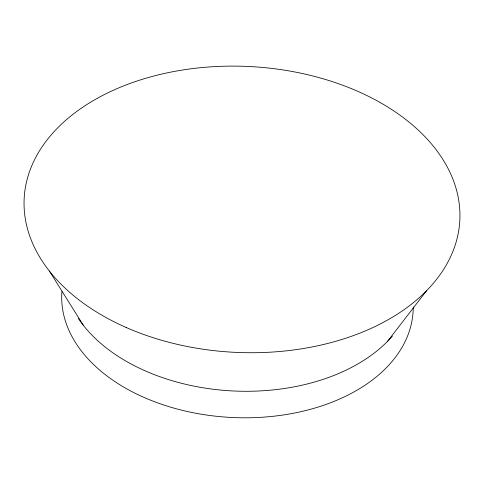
<?xml version="1.0" encoding="UTF-8"?>
<svg xmlns="http://www.w3.org/2000/svg" width="484" height="484" viewBox="0 0 484 484"><rect width="100%" height="100%" fill="white"/><g stroke="black" fill="none" stroke-linecap="round" stroke-linejoin="round"><path stroke-width="0.73" d="M413.324 306.965L413.106 311.381A175.886 115.392 2.8 0 1 229.858 417.377A175.886 115.392 2.8 0 1 61.91 291.622M387.624 341.244L426.598 290.678M49.356 271.022L83.399 325.393M392.391 336.084A175.886 115.392 2.8 0 1 231.219 390.866A175.886 115.392 2.8 0 1 78.378 318.49M126.13 327.468A218.096 143.082 2.8 0 0 459.8 220.771A218.096 143.082 2.8 0 0 140.07 80.023A218.096 143.082 2.8 0 0 126.13 327.468"/></g></svg>
